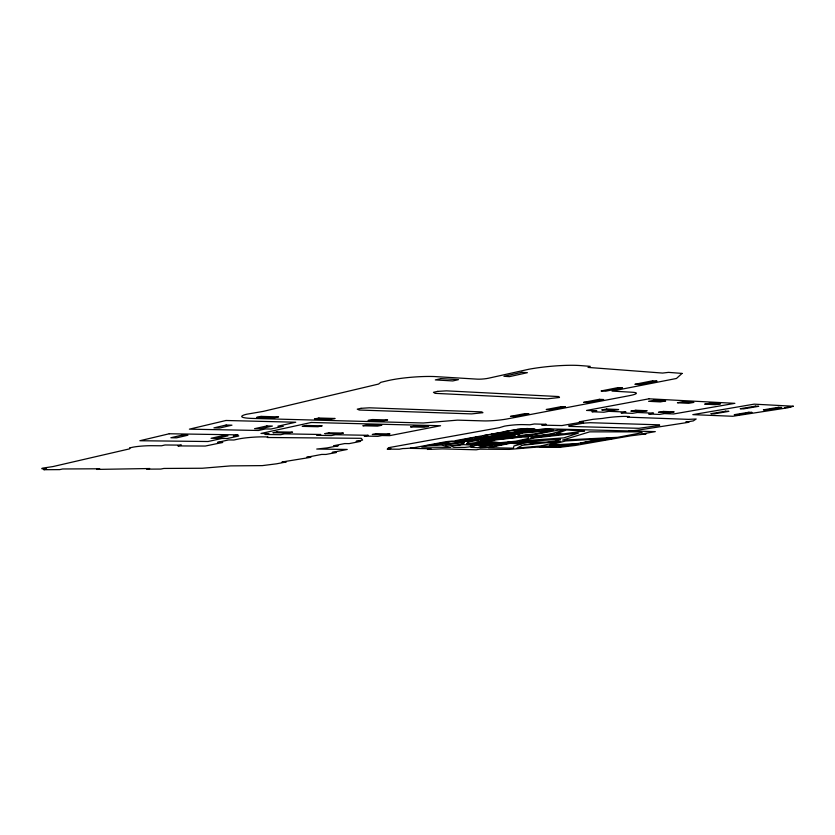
<?xml version="1.0" encoding="UTF-8"?>
<svg xmlns="http://www.w3.org/2000/svg" width="835" height="835" viewBox="0 0 835 835"><rect width="100%" height="100%" fill="white"/><g stroke="black" fill="none" stroke-linecap="round" stroke-linejoin="round"><path stroke-width="1.25" d="M525.205 430.234L513.327 432.739C486.2 433.553 520.048 428.292 525.194 430.192M447.445 443.917L431.601 444.909L441.694 443.124L447.445 443.886M485.542 437.415L478.893 438.897L455.67 440.598L516.855 429.514L527.167 428.501L534.202 429.065L516.855 429.514L529.453 428.981L474.228 439.461L461.974 440.003L472.934 437.759L485.563 437.363M793.25 406.227L787.843 407.793L732.744 416.268L692.81 414.64L754.12 404.15L793.25 406.227L784.743 407.637M524.004 432.227L527.563 432.363L522.835 432.436M499.643 442.717L486.513 440.932L521.416 437.07L528.67 437.029L528.064 438.563L515.686 441.204L478.925 444.773L491.408 444.815L502.012 443.061L500.28 442.78M516.823 442.508L517.502 442.696M413.179 447.696A7.285 0.689 -4.6 0 1 402.95 448.541L399.287 449.22L387.2 449.126L390.863 448.447A8.277 0.793 -4.6 0 1 390.269 447.372L499.33 427.687L504.538 426.142A12.984 1.346 -5.1 0 1 522.94 424.608L529.87 424.796L534.327 423.982L546.215 424.316L541.769 425.13L561.934 425.558L583.101 421.905L579.292 421.79L593.09 419.306L602.526 418.429A16.982 1.733 -5.5 0 1 626.48 416.435L629.172 416.529L627.429 417.145L688.499 419.358L696.181 419.003L693.3 420.892L685.66 422.166L688.906 422.27L638.754 430.004A7.275 0.678 -5.5 0 1 628.63 430.85M464.27 442.623L462.882 443.928L460.816 444.324C461.379 445.775 438.636 445.347 447.497 444.199L464.27 442.654M520.268 440.995L563.865 437.874L578.373 433.114L534.536 437.895L520.33 440.943M521.071 444.105L513.942 445.973L513.389 448.165L488.308 447.696L510.676 443.228L521.071 444.136M549.66 430.964L537.573 433.615L522.178 435.286C512.961 436.1 520.476 432.77 525.507 432.77L549.66 430.964M539.337 442.8L527.365 444.283L516.416 442.529L507.638 442.383L515.915 441.861L539.337 442.821M584.5 430.86L564.209 433.835L556.507 433.678L566.495 429.973L584.5 430.86M519.391 433.563L508.212 435.129L519.391 433.563M481.67 438.636L481.565 439.44L496.439 436.872L487.859 437.196L481.67 438.636M467.068 443.354L483.548 442.498C495.927 440.943 478.716 442.644 475.71 440.682L469.301 441.621L467.089 443.333M129.916 447.873L129.707 448.823L52.991 466.567L42.815 468.101A9.185 0.856 -3.2 0 0 46.614 469.051L43.764 469.708L59.723 469.625L62.594 468.978L99.699 468.779L96.776 469.416L149.674 468.518L146.689 469.134L160.852 469.061L163.848 468.445L202.341 468.247L230.627 465.888L262.326 465.617L276.521 463.822L286.196 461.985L281.98 461.995L310.881 457.298L306.654 457.298L321.694 454.428L325.942 454.449L336.453 452.455L332.194 452.424L347.235 449.449L316.736 449.042L327.153 447.915L338.196 445.765L333.739 445.713L344.698 443.573L349.166 443.625L360.616 441.391L356.138 441.339L362.588 440.076L361.273 438.312L267.336 437.509L267.931 436.924L264.163 436.862A18.234 1.973 -3.9 0 0 238.486 439.012L233.925 440.003L228.644 439.93L217.486 442.373L222.747 442.435L205.295 446.047L177.876 445.921L181.435 445.128L165.027 444.982L161.489 445.786L151.928 445.702A14.237 1.503 -3.4 0 0 132.201 447.341L129.916 447.873M502.545 434.263L510.456 433.323L502.607 434.21M553.501 429.66L552.801 429.942A9.676 0.96 -5.2 0 1 552.373 430.046L526.478 431.987L538.836 429.743L547.52 429.159L553.501 429.66M410.507 448.343L431.069 448.771L427.405 449.428L442.487 448.865L476.18 449.804L479.854 449.167L509.235 449.407L535.924 447.174L559.46 447.341L575.242 445.472L630.55 435.839L646.113 433.866L642.95 433.803L655.308 431.622L549.096 428.887A9.561 0.95 -5.2 0 0 535.59 430.015L482.171 439.575L464.719 441.318L453.269 441.162A5.563 0.543 -4.8 0 0 445.42 441.819L410.507 448.343M641.896 432.76L617.66 437.321L562.508 440.108L589.656 431.852L640.372 431.872L641.885 432.78M578.269 443.99L557.686 447.017L539.64 446.621L578.269 444.011M602.473 438.772L578.081 443.5L549.639 445.086L565.639 440.964L602.473 438.772M522.178 432.906L518.681 433.188L522.178 432.906M560.358 439.356L554.513 441.266L545.391 442.164L520.163 441.652L560.358 439.356M471.076 447.351L478.027 447.696L480.595 446.401L488.298 445.264L475.919 445.201L471.107 447.32M483.214 435.839L483.475 436.83L487.671 436.914L499.831 435.025C503.348 433.062 484.874 434.847 483.214 435.839M444.429 442.759L450.869 443.51L463.769 441.684L451.391 441.548L444.429 442.759M682.059 373.412L676.465 378.474L612.055 391.083L632.471 392.262A18.631 2.213 -5.6 0 1 629.172 395.707L507.294 418.919A17.013 1.889 -5 0 1 483.538 420.903L457.486 420.141L423.261 422.99L252.316 418.418A25.937 3.256 -3.8 0 1 246.69 414.233L263.234 411.384L378.61 384.048L380.833 382.326L387.503 380.739A34.204 4.885 -4.6 0 1 434.837 376.564L477.223 379.142A8.141 1.148 -5 0 0 488.642 378.192L528.952 369.227A39.475 5.574 -5.4 0 1 580.315 365.573L590.272 366.346L588.049 367.41L662.593 373.068L668.532 372.368L682.059 373.412M466.734 440.838L478.486 439.784L480.428 438.866L466.734 440.838M532.323 436.841L530.883 437.864L560.149 434.304L552.144 434.179L532.323 436.841M481.451 436.736L475.073 437.342L481.451 436.695M472.787 445.149L469.395 446.892L464.667 447.414L453.676 447.33L451.192 445.953L463.321 444.648L472.787 445.149M522.282 445.326L517.105 448.071L541.017 445.963L560.776 441.089L522.282 445.326M514.944 435.818L490.354 438.417C497.785 439.106 507.805 432.488 515.028 435.703M483.966 446.308L479.822 447.758L486.335 447.476L501.866 444.679L496.95 444.126L483.966 446.308M564.523 429.921L550.839 433.97L531.477 436.434L524.505 436.371L559.074 430.004L564.523 429.921M427.29 445.525L421.769 447.122L450.743 447.383L441.308 445.013L427.29 445.525M169.265 433.762L139.852 440.734L208.051 441.517L221.912 438.448L227.287 438.521L238.768 435.985L233.382 435.901L238.069 434.868L169.265 433.762M226.024 420.485L189.399 429.159L258.526 430.474L265.509 428.919L270.937 429.033L283.315 426.299L277.878 426.184L295.747 422.228L226.024 420.485M261.031 416.394L256.658 417.406L274.151 417.886L278.546 416.884L261.031 416.394M182.155 435.118L170.862 437.749L176.582 437.832L187.906 435.212L182.155 435.118M226.139 425.036L213.917 427.885L219.709 428L231.953 425.172L226.139 425.036M441.026 378.599L435.317 379.915L452.779 380.937L458.488 379.643L441.026 378.599M222.486 435.734L211.046 438.291L216.495 438.375L227.945 435.818L222.486 435.734M266.887 425.944L254.539 428.699L260.04 428.814L272.398 426.059L266.887 425.944M521.906 372.306L503.933 376.282L509.444 376.637L527.407 372.681L521.906 372.306M361.033 408.325L357.265 409.16L359.28 410.027L471.629 413.899L482.933 412.678L481.774 411.885L369.383 407.804L361.033 408.325M437.707 391.375L433.469 392.314L435.108 393.348L547.457 398.806L559.523 397.481L558.751 396.552L446.474 390.853L437.707 391.375M318.876 418.022L314.451 418.993L330.67 419.441L335.096 418.481L318.876 418.022M311.246 422.479L260.99 433.459L268.933 433.595L264.977 434.45L280.602 434.711L284.568 433.856L320.744 434.482L316.757 435.306L331.349 435.546L335.346 434.732L368.245 435.296L364.237 436.089L377.921 436.319L381.929 435.526L389.58 435.661L440.567 425.725L311.246 422.479M508.254 434.398L500.896 436.006L512.398 434.002L508.254 434.398M276.917 431.862L272.909 432.728L288.566 433.01L292.584 432.144L276.917 431.862M306.455 425.464L302.239 426.372L317.968 426.727L322.195 425.819L306.455 425.464M507.91 434.346L497.368 436.611L489.487 436.945L511.97 433.302L514.433 433.595L507.91 434.346M372.535 419.535L368.089 420.464L383.161 420.882L387.617 419.953L372.535 419.535M328.802 432.812L324.752 433.647L339.365 433.908L343.415 433.083L328.802 432.812M367.129 424.879L362.828 425.777L377.503 426.121L381.804 425.245L367.129 424.879M528.19 430.015L513.588 433.01L516.719 433.219L536.227 429.733L534.765 429.2L528.19 430.015M376.345 433.689L372.285 434.492L385.979 434.732L390.039 433.939L376.345 433.689M414.838 426.048L410.517 426.904L424.243 427.228L428.564 426.382L414.838 426.048M618.015 387.617L601.096 390.957L605.605 391.208L622.503 387.889L618.015 387.617M652.584 380.802L634.892 384.288L639.359 384.58L657.041 381.104L652.584 380.802M510.863 442.821L503.098 444.356L499.184 443.771L510.863 442.821M532.26 434.534L519.725 436.945L489.07 440.181L532.26 434.534M524.672 413.659L510.456 416.383L514.798 416.529L529.004 413.816L524.672 413.659M561.183 406.655L546.236 409.515L550.557 409.693L565.493 406.833L561.183 406.655M599.353 399.328L583.613 402.345L587.923 402.543L603.642 399.537L599.353 399.328M606.513 438.417L580.722 443.187L615.291 437.999L606.513 438.417M649.025 398.806L586.535 410.434L596.827 410.851L591.921 411.749L603.851 412.229L608.746 411.331L625.968 412.031L621.083 412.908L632.45 413.356L637.324 412.49L653.554 413.148L648.701 414.003L659.556 414.431L664.389 413.586L673.647 413.962L734.884 403.336L649.025 398.806M606.732 409.014L601.764 409.933L613.673 410.434L618.631 409.526L606.732 409.014M653.868 400.32L648.586 401.301L660.391 401.896L665.662 400.936L653.868 400.32M635.821 410.256L630.874 411.144L642.219 411.613L647.156 410.736L635.821 410.256M682.665 401.812L677.415 402.752L688.645 403.326L693.875 402.386L682.665 401.812M501.324 432.54L491.585 434.263L507.44 433.177L501.324 432.54M583.529 423.136L568.635 425.787L569.22 426.414L638.921 428.303L659.65 425.433L659.514 424.838L590.074 422.708L583.529 423.136M663.355 411.425L658.439 412.292L669.263 412.74L674.169 411.885L663.355 411.425M709.886 403.221L704.677 404.14L715.365 404.683L720.563 403.775L709.886 403.221M725.584 411.206L710.877 413.701L714.196 413.847L728.892 411.352L725.584 411.206M755.445 406.144L740.196 408.733L743.494 408.889L758.723 406.311L755.445 406.144M748.87 412.26L734.268 414.692L737.451 414.828L752.032 412.396L748.87 412.26M778.491 407.323L763.367 409.839L766.52 409.995L781.633 407.48L778.491 407.323M473.351 439.711L465.596 440.817L455.232 440.807L473.351 439.711M487.525 439.043L480.334 440.097L485.218 440.431L509.903 436.935L487.525 439.043M494.8 442.936L475.72 444.627L466.64 444.032L489.957 442.268L494.8 442.936"/></g></svg>
